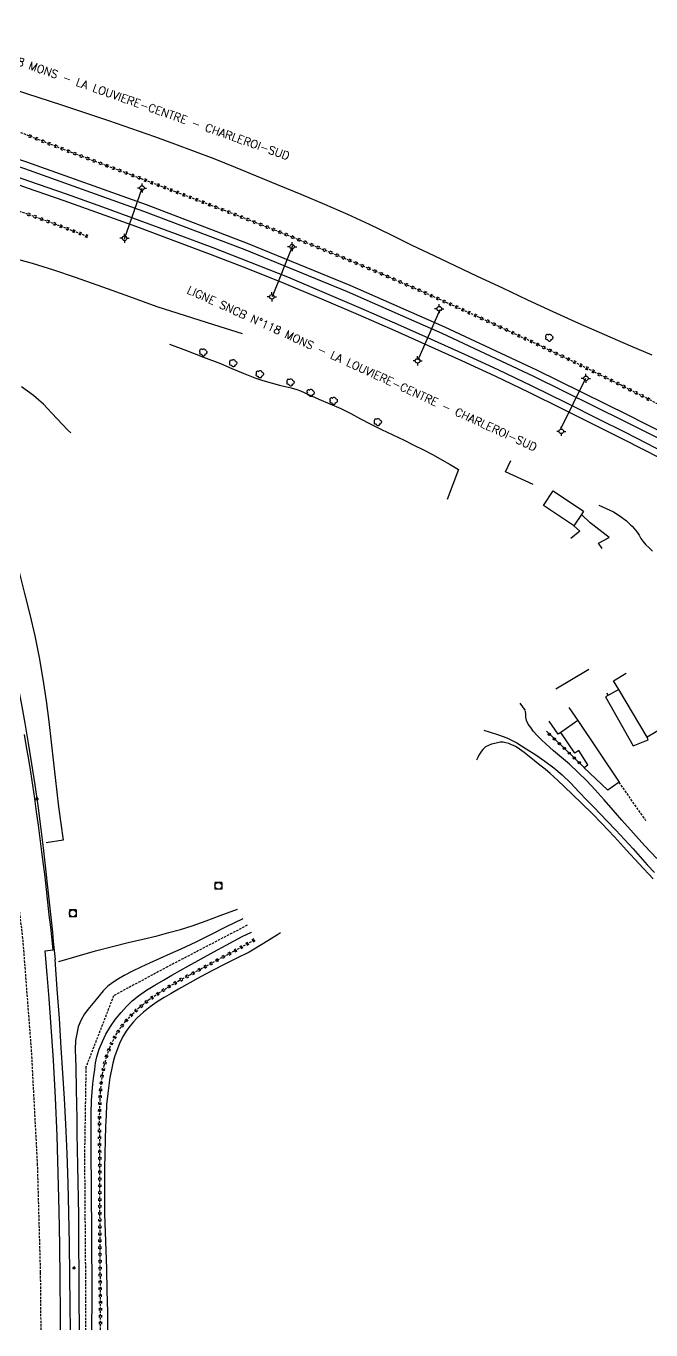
# Model space of a CAD drawing. Header units: millimetres. Extents: x 132999 to 134001, y 129000 to 130000.
# Drawn here: x 133659.1 to 133795.8, y 129000 to 129285.1 of the extents above; entities that cross this region are included whole.
import ezdxf

# ---------------------------------------------------------------- set-up
doc = ezdxf.new("R2010")
doc.units = ezdxf.units.MM
doc.linetypes.add('DASHED', pattern=[0.75, 0.5, -0.25])
doc.layers.get('0').update_dxf_attribs({"linetype": 'CONTINUOUS'})
for name, color, linetype in [('W0001', 6, 'DASHED'), ('W0008', 7, 'CONTINUOUS'), ('W0010', 4, 'CONTINUOUS'), ('W0014', 7, 'CONTINUOUS'), ('W0017', 7, 'CONTINUOUS'), ('W0071', 7, 'CONTINUOUS'), ('W0101', 7, 'CONTINUOUS'), ('W0104', 1, 'CONTINUOUS'), ('W0112', 1, 'DASHED'), ('W0211', 2, 'CONTINUOUS'), ('W0220', 5, 'DASHED'), ('W0300', 7, 'CONTINUOUS'), ('W0323', 7, 'CONTINUOUS'), ('W0330', 7, 'CONTINUOUS'), ('W0420', 7, 'CONTINUOUS'), ('W0610', 7, 'CONTINUOUS'), ('W0611', 7, 'CONTINUOUS'), ('W0700', 7, 'CONTINUOUS'), ('W0850', 7, 'CONTINUOUS'), ('W0989', 7, 'CONTINUOUS')]:
    doc.layers.add(name, color=color, linetype=linetype)
doc.styles.get("Standard").update_dxf_attribs({"font": 'romans.shx', "width": 0.85})

# ---------------------------------------------------------------- blocks, each defined once
blk = doc.blocks.new('T610')
for p, q in [((-0.500001, 0), (-1.000002, 0)), ((0, 0.500001), (0, 1.000002)), ((0.500001, 0), (1.000002, 0)), ((0, -0.500001), (0, -1.000002))]:
    blk.add_line(p, q)
blk.add_ellipse((0, 0), major_axis=(-0.353554, 0.353554), ratio=1, start_param=3.926990817, end_param=10.2101761242)
blk = doc.blocks.new('T300')
for p, q in [((-0.8, 0.51), (-0.86, 0.34)), ((-0.86, 0.34), (-0.86, 0.17)), ((-0.86, 0.17), (-0.74, 0.06)), ((-0.69, 0.63), (-0.8, 0.51)), ((-0.8, -0.06), (-0.74, 0.06)), ((-0.74, 0.06), (-0.69, 0.11)), ((-0.57, 0.69), (-0.69, 0.63)), ((-0.46, 0.69), (-0.57, 0.69)), ((-0.29, 0.63), (-0.46, 0.69)), ((-0.29, 0.63), (-0.17, 0.74)), ((-0.23, 0.57), (-0.29, 0.63)), ((-0.17, 0.74), (-0.06, 0.8)), ((-0.06, 0.8), (0.06, 0.8)), ((0.06, 0.8), (0.23, 0.74)), ((0.23, 0.74), (0.34, 0.63)), ((0.34, 0.63), (0.4, 0.51)), ((0.46, 0.46), (0.34, 0.46)), ((0.4, 0.51), (0.4, 0.46)), ((0.57, 0.4), (0.46, 0.46)), ((0.57, 0.4), (0.69, 0.29)), ((0.69, 0.29), (0.74, 0.17)), ((0.74, 0.06), (0.69, -0.17)), ((0.74, 0.17), (0.74, 0.06)), ((-0.8, -0.17), (-0.8, -0.06)), ((-0.8, -0.23), (-0.8, -0.17)), ((-0.74, -0.34), (-0.8, -0.23)), ((-0.69, -0.4), (-0.74, -0.34)), ((-0.51, -0.46), (-0.69, -0.4)), ((-0.4, -0.46), (-0.51, -0.46)), ((-0.4, -0.46), (-0.34, -0.46)), ((-0.34, -0.46), (-0.34, -0.4)), ((-0.34, -0.51), (-0.34, -0.46)), ((-0.29, -0.63), (-0.34, -0.51)), ((-0.17, -0.74), (-0.29, -0.63)), ((-0.06, -0.8), (-0.17, -0.74)), ((0.06, -0.8), (-0.06, -0.8)), ((0.17, -0.74), (0.06, -0.8)), ((0.23, -0.69), (0.17, -0.74)), ((0.29, -0.46), (0.23, -0.46)), ((0.29, -0.63), (0.23, -0.69)), ((0.46, -0.4), (0.29, -0.46)), ((0.34, -0.51), (0.29, -0.63)), ((0.34, -0.51), (0.34, -0.46)), ((0.57, -0.34), (0.46, -0.4)), ((0.63, -0.29), (0.57, -0.34)), ((0.69, -0.17), (0.63, -0.29))]:
    blk.add_line(p, q)
blk = doc.blocks.new('T420')
for p, q in [((0.75, 0.75), (-0.75, 0.75)), ((-0.75, 0.75), (-0.75, -0.75)), ((0.75, 0.75), (0.75, -0.75)), ((0.75, -0.75), (-0.75, -0.75))]:
    blk.add_line(p, q)
blk.add_ellipse((0, 0), major_axis=(-0.53, 0.53), ratio=1, start_param=3.926991, end_param=10.210176)
blk = doc.blocks.new('T850')
for p, q in [((-0.25, -0.15), (0, 0.32)), ((0, 0.32), (0.25, -0.15)), ((-0.25, -0.15), (0.25, -0.15))]:
    blk.add_line(p, q)
for major_axis in [(-0.106, 0.106), (-0.0354, 0.0354), (-0.0236, 0.0236)]:
    blk.add_ellipse((0, 0), major_axis=major_axis, ratio=1, start_param=3.926991, end_param=10.210176)
blk = doc.blocks.new('t323o')
at = {"color": 0, "linetype": 'Continuous'}
for radius in [0.25, 0.15]:
    blk.add_circle((0, 0), radius, dxfattribs=at)
blk = doc.blocks.new('t220o')
at = {"color": 0, "linetype": 'Continuous'}
for p, q in [((-0.25, 0.25), (0.25, 0.25)), ((-0.25, -0.25), (0.25, -0.25))]:
    blk.add_line(p, q, dxfattribs=at)

msp = doc.modelspace()

# ---------------------------------------------------------------- linework, layer by layer
at = {"layer": 'W0001'}
for points in [[(133662.43, 129000), (133662.32, 129012.58), (133661.67, 129036.08), (133660.36, 129060.84), (133658.46, 129085.61), (133655.39, 129110.28), (133651.63, 129134.95), (133646.73, 129159.51), (133642.65, 129176)], [(133707.51, 129088.47), (133690.08, 129079.39), (133678.29, 129073.05), (133672.23, 129057.45), (133671.92, 129038.07), (133672.11, 129013.9), (133672.16, 129000)]]:
    msp.add_lwpolyline(points, dxfattribs=at)
at = {"layer": 'W0008'}
for points in [[(133665.04, 129083.11), (133664.53, 129088.02), (133664.23, 129090.78), (133663.93, 129093.53), (133663.61, 129096.28), (133663.29, 129099.03), (133662.95, 129101.78), (133662.61, 129104.53), (133662.23, 129107.44), (133661.85, 129110.36), (133661.45, 129113.26), (133661.04, 129116.17), (133660.61, 129119.08), (133660.17, 129121.98), (133659.72, 129124.73), (133659.26, 129127.47), (133658.78, 129130.21)], [(133706.53, 129089.91), (133706.53, 129089.91), (133702.74, 129088.07), (133699.51, 129086.41), (133696.25, 129084.78), (133692.96, 129083.21), (133690.69, 129082.2), (133688.4, 129081.22), (133686.12, 129080.2), (133684.26, 129079.33), (133682.4, 129078.44), (133680.59, 129077.47), (133679.36, 129076.75), (133678.15, 129075.99), (133677.02, 129075.13), (133675.98, 129074.11), (133675.03, 129072.98), (133674.11, 129071.83), (133673.01, 129070.5), (133671.94, 129069.13), (133671.09, 129067.67), (133670.57, 129066.25), (133670.21, 129064.76), (133669.97, 129063.25), (133669.87, 129061.34), (133669.95, 129059.4), (133670.03, 129057.47), (133670.06, 129055.83), (133670.1, 129054.18), (133670.13, 129052.54), (133670.17, 129049.34), (133670.21, 129046.14), (133670.26, 129042.93), (133670.33, 129039.43), (133670.41, 129035.92), (133670.48, 129032.41), (133670.54, 129028.73), (133670.58, 129025.04), (133670.61, 129021.36), (133670.63, 129017.43), (133670.65, 129013.5), (133670.68, 129009.57), (133670.72, 129005.52), (133670.77, 129001.48), (133670.78, 129000)], [(133673.55, 129000), (133673.55, 129000.77), (133673.57, 129006.18), (133673.57, 129011.58), (133673.54, 129017.23), (133673.5, 129022.87), (133673.46, 129028.52), (133673.42, 129032.86), (133673.38, 129037.2), (133673.37, 129041.54), (133673.37, 129044.41), (133673.38, 129047.29), (133673.48, 129050.15), (133673.61, 129051.96), (133673.77, 129053.77), (133673.98, 129055.57), (133674.15, 129056.97), (133674.35, 129058.37), (133674.63, 129059.73), (133675.16, 129061.41), (133675.83, 129063.05), (133676.61, 129064.63), (133677.58, 129066.3), (133678.69, 129067.91), (133679.91, 129069.42), (133681.1, 129070.71), (133682.37, 129071.92), (133683.71, 129073.05), (133685.46, 129074.28), (133687.3, 129075.39), (133689.17, 129076.47), (133691, 129077.53), (133692.84, 129078.57), (133694.69, 129079.6), (133697.44, 129081.12), (133700.19, 129082.64), (133702.94, 129084.15), (133706.43, 129086.04), (133708.41, 129086.98), (133708.41, 129086.98)], [(133666.64, 129000), (133666.65, 129003.56), (133666.62, 129011.06), (133666.53, 129018.56), (133666.39, 129026.06), (133666.26, 129031.52), (133666.1, 129036.98), (133665.91, 129042.44), (133665.55, 129050.72), (133665.11, 129059), (133664.58, 129067.27), (133664.19, 129072.49), (133663.77, 129077.7), (133663.34, 129082.91), (133665.04, 129083.11)]]:
    msp.add_lwpolyline(points, dxfattribs=at)
at = {"layer": 'W0010'}
for points in [[(133649.63, 129176), (133649.93, 129174.82), (133651.19, 129169.68), (133652.41, 129164.48), (133653.58, 129159.26), (133654.7, 129154.04), (133655.57, 129149.85), (133656.4, 129145.66), (133657.21, 129141.46), (133658.04, 129137.07), (133658.84, 129132.68), (133659.6, 129128.29), (133660.35, 129123.74), (133661.05, 129119.2), (133661.7, 129114.64), (133662.31, 129110.03), (133662.87, 129105.4), (133663.4, 129100.78), (133663.92, 129096.16), (133664.41, 129091.54), (133664.89, 129086.93), (133665.1, 129084.93), (133665.32, 129082.94), (133665.53, 129080.95)], [(133666.28, 129080.58), (133670.29, 129081.71), (133674.31, 129082.85), (133678.34, 129083.92), (133681.49, 129084.68), (133684.65, 129085.4), (133687.8, 129086.17), (133690.37, 129086.85), (133692.94, 129087.56), (133695.48, 129088.34), (133698.56, 129089.41), (133701.6, 129090.58), (133705.39, 129091.98), (133705.39, 129091.98)], [(133668.83, 129000), (133668.79, 129005.28), (133668.73, 129012.05), (133668.66, 129018.83), (133668.52, 129025.6), (133668.34, 129032.07), (133668.1, 129038.54), (133667.81, 129045.01), (133667.52, 129050.56), (133667.19, 129056.1), (133666.85, 129061.65), (133666.42, 129068.08), (133665.97, 129074.52), (133665.53, 129080.95)]]:
    msp.add_lwpolyline(points, dxfattribs=at)
at = {"layer": 'W0014'}
for points in [[(133775.02, 129140.17), (133782.21, 129144.48)], [(133767.14, 129137.02), (133768.29, 129135.42)]]:
    msp.add_lwpolyline(points, dxfattribs=at)
at = {"layer": 'W0017'}
for points in [[(133783.1, 129176), (133782.49, 129176.47), (133780.59, 129178.24)], [(133778.89, 129175.85), (133780.26, 129174.63), (133778.25, 129173.03)], [(133785.17, 129170.84), (133784.37, 129172), (133786.67, 129173.21), (133783.1, 129176)], [(133785.83, 129138.38), (133791.92, 129127.67), (133795.21, 129129.04), (133794.98, 129129.58)]]:
    msp.add_lwpolyline(points, dxfattribs=at)
at = {"layer": 'W0071'}
for points in [[(133797.07, 129103.07), (133794.5, 129105.82), (133791.97, 129108.61), (133789.46, 129111.42), (133787.53, 129113.66), (133785.61, 129115.91), (133783.64, 129118.1), (133781.8, 129120.02), (133779.92, 129121.89), (133777.98, 129123.71), (133776.25, 129125.18), (133774.48, 129126.6), (133772.79, 129128.11), (133771.84, 129129.01), (133770.93, 129129.94), (133770.08, 129130.93), (133769.5, 129131.67), (133768.96, 129132.44), (133768.58, 129133.27), (133768.45, 129133.93), (133768.42, 129134.63), (133768.39, 129135.31)], [(133759.23, 129131.12), (133760.67, 129130.68), (133762.5, 129130.12), (133764.29, 129129.46), (133766.46, 129128.35), (133768.55, 129127.06), (133770.6, 129125.7), (133772.6, 129124.32), (133774.55, 129122.88), (133776.42, 129121.34), (133778.28, 129119.55), (133780.05, 129117.66), (133781.82, 129115.76), (133783.29, 129114.26), (133784.75, 129112.77), (133786.21, 129111.26), (133788.12, 129109.24), (133790.01, 129107.21), (133791.89, 129105.16), (133793.45, 129103.44), (133795.01, 129101.71), (133796.58, 129100)]]:
    msp.add_lwpolyline(points, dxfattribs=at)
at = {"layer": 'W0101'}
for points in [[(133813.42, 129151.55), (133818.27, 129143.5), (133796.6, 129130.55), (133794.98, 129129.58)], [(133794.98, 129129.58), (133788.75, 129140.01), (133787.6, 129141.94), (133790.39, 129143.61), (133790.39, 129143.61)], [(133777.87, 129136.06), (133779.8, 129133.2), (133776.09, 129130.64), (133775.52, 129130.25), (133773.55, 129133.06)]]:
    msp.add_lwpolyline(points, dxfattribs=at)
at = {"layer": 'W0104'}
for points in [[(133770.08, 129184.8), (133764.03, 129187.57), (133765.18, 129190.06)], [(133778.66, 129176), (133772.29, 129180.24), (133774.42, 129183.43), (133781.08, 129178.99), (133780.59, 129178.24), (133779.09, 129176)], [(133779.09, 129176), (133778.96, 129175.8), (133778.89, 129175.85), (133778.66, 129176)], [(133788.75, 129140.01), (133785.84, 129138.38)], [(133786.5, 129138.75), (133786.5, 129138.75), (133786.19, 129139.24), (133786.19, 129139.24)], [(133779.8, 129133.2), (133788.85, 129119.73), (133786.35, 129118.04), (133781.14, 129122.94), (133781.2, 129122.98), (133782, 129123.52), (133782.01, 129123.51), (133780.01, 129126.69), (133779.14, 129126.1), (133776.09, 129130.64)]]:
    msp.add_lwpolyline(points, dxfattribs=at)
at = {"layer": 'W0112'}
msp.add_lwpolyline([(133794.72, 129111.3), (133788.85, 129119.73)], dxfattribs=at)
at = {"layer": 'W0211'}
for points in [[(133796.04, 129213.11), (133791.37, 129215.1), (133785.7, 129217.56), (133780.04, 129220.06), (133774.4, 129222.6), (133768.88, 129225.14), (133763.38, 129227.72), (133757.88, 129230.32), (133753.12, 129232.57), (133748.37, 129234.84), (133743.62, 129237.11), (133738.94, 129239.38), (133734.26, 129241.65), (133729.55, 129243.85), (133724.45, 129246.07), (133719.3, 129248.2), (133714.15, 129250.32), (133709.54, 129252.24), (133704.93, 129254.15), (133700.3, 129256.01), (133695.99, 129257.65), (133691.67, 129259.25), (133687.33, 129260.82), (133682.29, 129262.58), (133677.24, 129264.31), (133672.18, 129266.01), (133666.99, 129267.73), (133661.8, 129269.43), (133656.61, 129271.13)], [(133630.83, 129239.23), (133633.25, 129238.81), (133635.67, 129238.39), (133638.09, 129237.95), (133640.84, 129237.37), (133643.59, 129236.76), (133646.34, 129236.18), (133649.45, 129235.64), (133652.58, 129235.12), (133655.67, 129234.52), (133660.45, 129233.24), (133665.17, 129231.74), (133669.88, 129230.16), (133675.85, 129228.08), (133681.8, 129225.9), (133687.77, 129223.78), (133693.95, 129221.76), (133700.16, 129219.82), (133706.37, 129217.87)], [(133784.41, 129180.33), (133786.01, 129179.57), (133787.61, 129178.82), (133789.1, 129177.92), (133790.43, 129176.88), (133791.35, 129176)], [(133791.35, 129176), (133791.67, 129175.7), (133792.76, 129174.41), (133793.2, 129173.75), (133793.6, 129173.06), (133794.04, 129172.41), (133794.71, 129171.66), (133795.44, 129170.97), (133796.16, 129170.27)], [(133667.29, 129107.07), (133663.55, 129106.47)]]:
    msp.add_lwpolyline(points, dxfattribs=at)
at = {"layer": 'W0220'}
for points in [[(133813.94, 129193.76), (133807.65, 129197.05), (133801.35, 129200.34), (133795.04, 129203.59), (133789.26, 129206.52), (133783.45, 129209.41), (133777.63, 129212.26), (133771.2, 129215.34), (133764.75, 129218.36), (133758.28, 129221.35), (133751.34, 129224.5), (133744.39, 129227.6), (133737.41, 129230.64), (133729.85, 129233.82), (133722.26, 129236.93), (133714.65, 129239.99), (133707.07, 129242.97), (133699.48, 129245.9), (133691.87, 129248.8), (133684.32, 129251.67), (133676.76, 129254.52), (133669.2, 129257.37), (133661.27, 129260.47), (133653.33, 129263.57)], [(133627.6, 129251.42), (133630.95, 129250.79), (133634.31, 129250.17), (133637.66, 129249.51), (133640.9, 129248.85), (133644.13, 129248.15), (133647.36, 129247.41), (133649.6, 129246.89), (133651.83, 129246.35), (133654.05, 129245.75), (133656.89, 129244.87), (133659.7, 129243.89), (133662.5, 129242.88), (133665.91, 129241.63), (133669.31, 129240.33), (133672.71, 129239.04)], [(133675.44, 129000), (133675.44, 129004.43), (133675.39, 129011.36), (133675.34, 129018.28), (133675.31, 129024.93), (133675.29, 129031.57), (133675.29, 129038.22), (133675.25, 129042.2), (133675.21, 129046.18), (133675.33, 129050.15), (133675.45, 129052.06), (133675.6, 129053.97), (133675.86, 129055.87), (133676.25, 129057.83), (133676.76, 129059.78), (133677.43, 129061.66), (133678.1, 129063.14), (133678.88, 129064.58), (133679.75, 129065.96), (133681, 129067.57), (133682.41, 129069.08), (133683.9, 129070.49), (133685.94, 129072.14), (133688.13, 129073.63), (133690.36, 129075.04), (133692.63, 129076.38), (133694.96, 129077.65), (133697.29, 129078.9), (133700.99, 129080.89), (133704.71, 129082.85), (133709.07, 129085.3), (133709.07, 129085.3), (133709.07, 129085.3)]]:
    msp.add_lwpolyline(points, dxfattribs=at)
at = {"layer": 'W0323'}
msp.add_lwpolyline([(133781.2, 129122.98), (133772.93, 129130.89), (133772.93, 129130.89), (133772.93, 129130.89)], dxfattribs=at)
at = {"layer": 'W0330'}
for points in [[(133690.53, 129215.49), (133694.25, 129214.09), (133697.97, 129212.7), (133701.67, 129211.26), (133704.15, 129210.21), (133706.63, 129209.14), (133709.14, 129208.17), (133710.93, 129207.58), (133712.73, 129207.03), (133714.54, 129206.53), (133715.82, 129206.24), (133717.11, 129205.98), (133718.37, 129205.62), (133719.17, 129205.29), (133719.96, 129204.92), (133720.75, 129204.55), (133723.17, 129203.52), (133725.61, 129202.5), (133728.01, 129201.42), (133730.16, 129200.33), (133732.28, 129199.19), (133734.42, 129198.07), (133736.88, 129196.87), (133739.35, 129195.69), (133741.82, 129194.5), (133743.95, 129193.45), (133746.08, 129192.38), (133748.19, 129191.28), (133750.05, 129190.25), (133751.9, 129189.19), (133753.74, 129188.13), (133751.24, 129181.56)], [(133668.94, 129196.09), (133668.31, 129196.68), (133667.1, 129197.92), (133665.93, 129199.19), (133664.75, 129200.45), (133663.84, 129201.41), (133662.93, 129202.37), (133661.97, 129203.29), (133660.74, 129204.31), (133659.46, 129205.26), (133658.17, 129206.2)], [(133655.17, 129176), (133655.99, 129172.71), (133656.82, 129169.18), (133657.65, 129165.66), (133658.83, 129161.02), (133660, 129156.38), (133661.08, 129151.71), (133661.99, 129147.02), (133662.8, 129142.3), (133663.52, 129137.56), (133664.12, 129133.05), (133664.64, 129128.52), (133665.15, 129123.99), (133665.52, 129120.78), (133665.88, 129117.57), (133666.25, 129114.37), (133667.29, 129107.07)], [(133796.28, 129098.65), (133793.17, 129101.99), (133790.49, 129104.9), (133787.82, 129107.82), (133785.09, 129110.69), (133782.93, 129112.87), (133780.75, 129115.02), (133778.54, 129117.15), (133776.97, 129118.68), (133775.39, 129120.2), (133773.77, 129121.66), (133772.65, 129122.59), (133771.51, 129123.5), (133770.37, 129124.4), (133769.61, 129125.01), (133768.84, 129125.62), (133768.07, 129126.22), (133767.58, 129126.6), (133767.09, 129126.99), (133766.57, 129127.33), (133766.15, 129127.55), (133765.72, 129127.74), (133765.28, 129127.93), (133764.69, 129128.17), (133764.08, 129128.38), (133763.47, 129128.5), (133762.86, 129128.49), (133762.24, 129128.38), (133761.64, 129128.24), (133760.94, 129128.05), (133760.26, 129127.8), (133759.65, 129127.46), (133759.32, 129127.19), (133759.01, 129126.88), (133758.73, 129126.55), (133758.42, 129126.12), (133758.16, 129125.66), (133757.92, 129125.18), (133757.66, 129124.57)], [(133714.77, 129086.78), (133714.16, 129086.4), (133711.07, 129084.45), (133707.91, 129082.6), (133705.26, 129081.24), (133702.58, 129079.95), (133699.92, 129078.61), (133697.43, 129077.26), (133694.96, 129075.88), (133692.51, 129074.47), (133690.91, 129073.58), (133689.32, 129072.68), (133687.78, 129071.7), (133686.27, 129070.62), (133684.82, 129069.46), (133683.46, 129068.2), (133682.66, 129067.35), (133681.89, 129066.46), (133681.19, 129065.53), (133680.32, 129064.12), (133679.59, 129062.63), (133678.97, 129061.09), (133678.52, 129059.71), (133678.15, 129058.3), (133677.83, 129056.87), (133677.49, 129055.16), (133677.22, 129053.43), (133676.99, 129051.7), (133676.77, 129049.31), (133676.64, 129046.91), (133676.54, 129044.51), (133676.42, 129041.48), (133676.34, 129038.44), (133676.29, 129035.41), (133676.27, 129032.08), (133676.28, 129028.75), (133676.32, 129025.41), (133676.42, 129021.39), (133676.57, 129017.37), (133676.7, 129013.35), (133676.83, 129008.61), (133676.94, 129003.87), (133676.96, 129000)]]:
    msp.add_lwpolyline(points, dxfattribs=at)
at = {"layer": 'W0611'}
for points in [[(133680.68, 129238.53), (133684.54, 129249.63)], [(133713.05, 129225.95), (133717.5, 129237.05)], [(133744.87, 129212.1), (133749.72, 129223.1)], [(133776.17, 129197.16), (133781.53, 129208.07)]]:
    msp.add_lwpolyline(points, dxfattribs=at)
at = {"layer": 'W0700'}
for points in [[(133790.8, 129199.99), (133770.87, 129209.84), (133750.75, 129219.24), (133730.02, 129228.34), (133707.6, 129237.52), (133685.46, 129245.95), (133659.34, 129255.29), (133638.11, 129262.54), (133618.62, 129268.87)], [(133790.12, 129198.62), (133770.2, 129208.46), (133750.12, 129217.85), (133729.42, 129226.93), (133707.04, 129236.1), (133684.93, 129244.51), (133658.84, 129253.85), (133637.62, 129261.09), (133618.15, 129267.41)], [(133809.07, 129184.51), (133805.97, 129186.2), (133802.86, 129187.89), (133799.76, 129189.55), (133794.52, 129192.27), (133789.24, 129194.94), (133783.95, 129197.59), (133776.57, 129201.29), (133769.17, 129204.95), (133761.74, 129208.52), (133754.48, 129211.88), (133747.17, 129215.16), (133739.83, 129218.4), (133731.83, 129221.9), (133723.83, 129225.35), (133715.78, 129228.71), (133707.67, 129231.96), (133699.51, 129235.12), (133691.33, 129238.21), (133683.39, 129241.13), (133675.42, 129243.99), (133667.44, 129246.83), (133659.48, 129249.64), (133651.51, 129252.43)], [(133809.8, 129185.86), (133806.7, 129187.55), (133803.59, 129189.24), (133800.48, 129190.91), (133795.22, 129193.63), (133789.93, 129196.31), (133784.64, 129198.96), (133777.25, 129202.66), (133769.84, 129206.32), (133762.39, 129209.9), (133755.11, 129213.27), (133747.79, 129216.56), (133740.45, 129219.8), (133732.45, 129223.31), (133724.42, 129226.76), (133716.36, 129230.13), (133708.23, 129233.38), (133700.06, 129236.55), (133691.86, 129239.64), (133683.91, 129242.57), (133675.93, 129245.43), (133667.95, 129248.27), (133659.98, 129251.09), (133652.01, 129253.87)], [(133812.33, 129188.74), (133808.79, 129190.67), (133805.24, 129192.6), (133801.68, 129194.49), (133798.07, 129196.35), (133794.43, 129198.17), (133790.8, 129199.99)], [(133811.6, 129187.4), (133808.06, 129189.32), (133804.52, 129191.25), (133800.97, 129193.13), (133797.37, 129194.98), (133793.74, 129196.8), (133790.11, 129198.62)]]:
    msp.add_lwpolyline(points, dxfattribs=at)

# ---------------------------------------------------------------- block references
at = {"layer": 'W0220'}
for p, rotation in [((133660.07, 129260.94), 158.6669583711401), ((133661.47, 129260.39), 158.6244760935791), ((133662.87, 129259.84), 158.6244760935791), ((133664.26, 129259.3), 158.6244760935791), ((133665.66, 129258.75), 158.6244760935791), ((133667.06, 129258.2), 158.6244760935791), ((133668.45, 129257.66), 158.6244760935791), ((133669.85, 129257.12), 159.3958105656287), ((133671.26, 129256.59), 159.3958105656287), ((133672.66, 129256.06), 159.3958105656287), ((133674.07, 129255.54), 159.3958105656287), ((133675.47, 129255.01), 159.3958105656287), ((133676.87, 129254.48), 159.3468546357105), ((133678.28, 129253.95), 159.3468546357105), ((133679.68, 129253.42), 159.3468546357105), ((133681.08, 129252.89), 159.3468546357105), ((133682.49, 129252.36), 159.3468546357105), ((133683.89, 129251.84), 159.3468546357105), ((133685.29, 129251.3), 159.1982475992834), ((133686.7, 129250.77), 159.1982475992834), ((133688.1, 129250.24), 159.1982475992834), ((133689.5, 129249.71), 159.1982475992834), ((133690.9, 129249.17), 159.1982475992834), ((133692.3, 129248.64), 159.0847796166799), ((133693.71, 129248.1), 159.0847796166799), ((133695.11, 129247.57), 159.0847796166799), ((133696.51, 129247.03), 159.0847796166799), ((133697.91, 129246.5), 159.0847796166799), ((133699.31, 129245.96), 159.0847796166799), ((133700.71, 129245.42), 158.9266105817547), ((133659.69, 129243.89), 340.8589340994886), ((133661.1, 129243.39), 340.2684920637747), ((133662.51, 129242.88), 339.8218046928046), ((133663.92, 129242.36), 339.8218046928046), ((133702.11, 129244.88), 158.9266105817547), ((133703.51, 129244.34), 158.9266105817547), ((133704.91, 129243.81), 158.9266105817547), ((133706.31, 129243.27), 158.9266105817547), ((133707.71, 129242.72), 158.531906940882), ((133709.1, 129242.17), 158.531906940882), ((133665.33, 129241.84), 339.8218046928046), ((133666.73, 129241.32), 339.1049086500466), ((133668.14, 129240.78), 339.1049086500466), ((133669.54, 129240.25), 339.1196181723955), ((133670.94, 129239.71), 339.1196181723955), ((133710.5, 129241.62), 158.531906940882), ((133711.89, 129241.08), 158.531906940882), ((133713.29, 129240.53), 158.531906940882), ((133714.69, 129239.98), 158.1168673217907), ((133716.08, 129239.42), 158.1168673217907), ((133672.34, 129239.18), 339.1196181723955), ((133717.47, 129238.86), 158.1168673217907), ((133718.86, 129238.3), 158.1168673217907), ((133720.25, 129237.74), 158.1168673217907), ((133721.65, 129237.18), 158.1168673217907), ((133723.04, 129236.62), 157.718650676889), ((133724.42, 129236.05), 157.718650676889), ((133725.81, 129235.48), 157.718650676889), ((133727.2, 129234.91), 157.718650676889), ((133728.59, 129234.34), 157.718650676889), ((133729.98, 129233.77), 157.1463506081611), ((133731.36, 129233.19), 157.1463506081611), ((133732.74, 129232.61), 157.1463506081611), ((133734.12, 129232.02), 157.1463506081611), ((133735.5, 129231.44), 157.1463506081611), ((133736.89, 129230.86), 157.1463506081611), ((133738.26, 129230.27), 156.4882345363621), ((133739.64, 129229.67), 156.4882345363621), ((133741.02, 129229.07), 156.4882345363621), ((133742.39, 129228.47), 156.4882345363621), ((133743.77, 129227.87), 156.4882345363621), ((133745.14, 129227.27), 155.9527110723016), ((133746.51, 129226.66), 155.9527110723016), ((133747.88, 129226.05), 155.9527110723016), ((133749.25, 129225.43), 155.9527110723016), ((133750.62, 129224.82), 155.9527110723016), ((133751.99, 129224.21), 155.5585358531148), ((133753.35, 129223.59), 155.5585358531148), ((133754.72, 129222.97), 155.5585358531148), ((133756.08, 129222.35), 155.5585358531148), ((133757.45, 129221.72), 155.5585358531148), ((133758.81, 129221.1), 155.2400191239866), ((133760.17, 129220.47), 155.2400191239866), ((133761.54, 129219.84), 155.2400191239866), ((133762.9, 129219.22), 155.2400191239866), ((133764.26, 129218.59), 155.2400191239866), ((133765.62, 129217.95), 154.8621936732873), ((133766.98, 129217.32), 154.8621936732873), ((133768.34, 129216.68), 154.8621936732873), ((133769.69, 129216.04), 154.8621936732873), ((133771.05, 129215.41), 154.8621936732873), ((133772.41, 129214.76), 154.4163882015233), ((133773.76, 129214.11), 154.4163882015233), ((133775.11, 129213.46), 154.4163882015233), ((133776.46, 129212.82), 154.4163882015233), ((133777.82, 129212.17), 153.9251512176957), ((133779.16, 129211.51), 153.9251512176957), ((133780.51, 129210.85), 153.9251512176957), ((133781.86, 129210.19), 153.9251512176957), ((133783.21, 129209.53), 153.9251512176957), ((133784.55, 129208.86), 153.5140046948868), ((133785.89, 129208.19), 153.5140046948868), ((133787.23, 129207.52), 153.5140046948868), ((133788.58, 129206.85), 153.5140046948868), ((133789.92, 129206.18), 153.1859070553994), ((133791.26, 129205.51), 153.1859070553994), ((133792.6, 129204.83), 153.1859070553994), ((133793.93, 129204.15), 153.1859070553994), ((133795.27, 129203.47), 152.7422812495238), ((133704.96, 129082.99), 29.35712976595335), ((133706.27, 129083.73), 29.35712976595335), ((133707.58, 129084.46), 29.35712976595335), ((133708.88, 129085.2), 29.35712976595335), ((133699.66, 129080.17), 28.22877618146888), ((133700.99, 129080.88), 28.22877618146888), ((133702.31, 129081.58), 27.85053250547924), ((133703.64, 129082.29), 27.85053250547924), ((133694.38, 129077.33), 28.50325498828469), ((133695.7, 129078.04), 28.26113112028379), ((133697.02, 129078.76), 28.26113112028379), ((133698.34, 129079.46), 28.22877618146888), ((133689.2, 129074.31), 32.28143879083224), ((133690.47, 129075.11), 30.51724696246412), ((133691.76, 129075.87), 30.51724696246412), ((133693.06, 129076.62), 28.50325498828469), ((133685.48, 129071.77), 38.92231831935056), ((133686.7, 129072.66), 34.28524886297061), ((133687.94, 129073.5), 34.28524886297061), ((133682.13, 129068.78), 47.00335654786714), ((133683.2, 129069.83), 43.4422542974406), ((133684.32, 129070.83), 38.92231831935056), ((133680.18, 129066.51), 52.22320953355052), ((133681.11, 129067.69), 47.00335654786714), ((133677.88, 129062.65), 65.60849785662882), ((133678.56, 129063.99), 61.64944038999406), ((133679.32, 129065.28), 57.56124539928191), ((133676.79, 129059.86), 70.49473522884082), ((133677.29, 129061.27), 70.49473522884082), ((133676.07, 129056.95), 78.6732636024025), ((133676.4, 129058.41), 75.34197699148497), ((133675.8, 129055.47), 82.23888601689006), ((133675.48, 129052.49), 85.4570307673553), ((133675.6, 129053.99), 82.23888601689006), ((133675.31, 129049.5), 88.25424589614994), ((133675.38, 129051), 86.53177074166155), ((133675.22, 129046.5), 88.25424589614994), ((133675.27, 129048), 88.25424589614994), ((133675.22, 129045), 90.53303562531384), ((133675.23, 129043.5), 90.53303562531384), ((133675.25, 129042), 90.60491033882614), ((133675.26, 129040.5), 90.60491033882614), ((133675.28, 129039), 90.60491033882614), ((133675.29, 129037.5), 90.03448955474055), ((133675.29, 129036), 90.03448955474055), ((133675.29, 129034.5), 90.03448955474055), ((133675.29, 129033), 90.03448955474055), ((133675.29, 129031.5), 90.1724213256878), ((133675.3, 129030), 90.1724213256878), ((133675.3, 129028.5), 90.1724213256878), ((133675.31, 129027), 90.1724213256878), ((133675.31, 129025.5), 90.1724213256878), ((133675.32, 129024), 90.22418098812139), ((133675.32, 129022.5), 90.22418098812139), ((133675.33, 129021), 90.22418098812139), ((133675.33, 129019.5), 90.22418098812139), ((133675.34, 129018), 90.39696209743764), ((133675.35, 129016.5), 90.39696209743764), ((133675.36, 129015), 90.39696209743764), ((133675.37, 129013.5), 90.39696209743764), ((133675.38, 129012), 90.39696209743764), ((133675.39, 129010.5), 90.44658046183498), ((133675.41, 129009), 90.44658046183498), ((133675.42, 129007.5), 90.44658046183498), ((133675.43, 129006), 90.44658046183498), ((133675.44, 129004.5), 90.44658046183498), ((133675.44, 129003), 89.99172863026546), ((133675.44, 129001.5), 89.99172863026546)]:
    msp.add_blockref('t220o', p, dxfattribs=dict(at, rotation=rotation))
at = {"layer": 'W0300', "rotation": 359.9999899820874}
for p in [(133773.61, 129216.91), (133697.94, 129213.71), (133704.48, 129211.34), (133710.3, 129208.92), (133717.02, 129207.13), (133721.42, 129204.84), (133726.46, 129203.09), (133736.11, 129198.45)]:
    msp.add_blockref('T300', p, dxfattribs=at)
at = {"layer": 'W0323', "rotation": 136.3068609645002}
for p in [(133773.61, 129130.24), (133774.7, 129129.2), (133775.78, 129128.16), (133776.86, 129127.13), (133777.95, 129126.09), (133779.03, 129125.06), (133780.12, 129124.02)]:
    msp.add_blockref('t323o', p, dxfattribs=at)
at = {"layer": 'W0420'}
for p in [(133701.21, 129097.08), (133669.36, 129091.07)]:
    msp.add_blockref('T420', p, dxfattribs=at)
at = {"layer": 'W0610', "rotation": 359.9999899820874}
for p in [(133684.5, 129249.65), (133680.68, 129238.66), (133717.33, 129236.82), (133712.9, 129225.86), (133749.5, 129223.26), (133744.77, 129211.86), (133781.58, 129208.03), (133776.19, 129196.45)]:
    msp.add_blockref('T610', p, dxfattribs=at)
at = {"layer": 'W0850', "rotation": 359.9999899820874}
for p in [(133661.53, 129116.1), (133669.62, 129013.55)]:
    msp.add_blockref('T850', p, dxfattribs=at)

# ---------------------------------------------------------------- texts
at = {"layer": 'W0989'}
for rotation, p in [(340.6283, (133637.42, 129283.5)), (335.5201, (133694.18, 129226.74))]:
    msp.add_text('LIGNE SNCB N°118 MONS - LA LOUVIERE-CENTRE - CHARLEROI-SUD', height=1.75, rotation=rotation, dxfattribs=at).set_placement(p)

doc.saveas('drawing.dxf')
